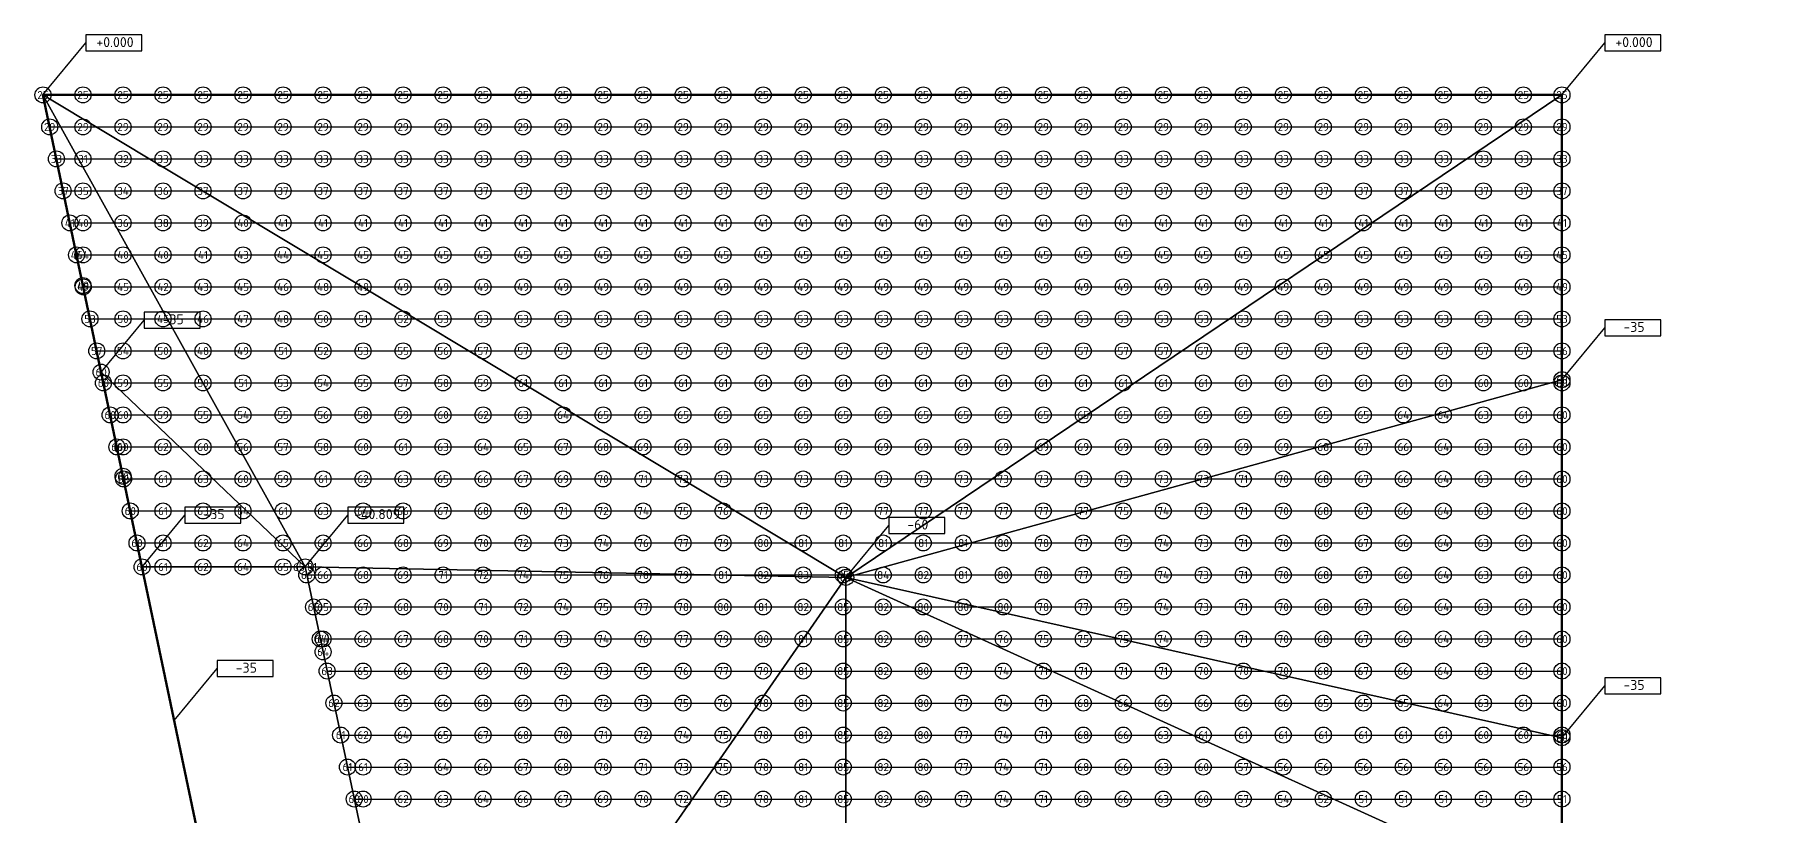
# Model space of a CAD drawing. Header units: millimetres. Extents: x 3543 to 589126, y -146359 to 38454.
# Drawn here: x 477660 to 499518, y 18158 to 27907 of the extents above; entities that cross this region are included whole.
import ezdxf
from ezdxf.enums import TextEntityAlignment as Align

# ---------------------------------------------------------------- set-up
doc = ezdxf.new("R2010")
doc.units = ezdxf.units.MM
doc.layers.add('контур', color=1, linetype='Continuous', lineweight=50)
for name, color, linetype in [('линии_высот', 4, 'Continuous'), ('областиvb', 52, 'Continuous'), ('опоры_текстvb', 7, 'Continuous'), ('опорыvb', 7, 'Continuous'), ('сеткаvb', 8, 'Continuous')]:
    doc.layers.add(name, color=color, linetype=linetype)
doc.styles.add('isocpeur', font='isocpeur.ttf')

# ---------------------------------------------------------------- blocks, each defined once
blk = doc.blocks.new('otmetka_oporvb')
at = {"linetype": 'ByBlock', "lineweight": -2}
blk.add_hatch(color=0, dxfattribs=at).paths.add_polyline_path([(-38, -32, 1), (38, 32, 1)])
at = {"color": 0, "linetype": 'ByBlock', "lineweight": -2}
blk.add_line((0, 0), (2142, 2596), dxfattribs=at)
at = {"color": 0}
blk.add_lwpolyline([(2142, 2196), (4942, 2196), (4942, 2996), (2142, 2996)], close=True, dxfattribs=at)
at = {"color": 0, "linetype": 'ByBlock', "lineweight": -2, "style": 'isocpeur'}
blk.add_attdef('OTM', text='', height=500, dxfattribs=at).set_placement((3600, 2639), align=Align.MIDDLE_CENTER)
blk = doc.blocks.new('opor_symbPRO')
at = {"color": 0, "ltscale": 20}
blk.add_circle((0, 0), 100, dxfattribs=at)
at = {"layer": 'опоры_текстvb', "color": 0, "linetype": 'ByBlock', "lineweight": -2, "style": 'isocpeur'}
blk.add_attdef('COL', text='', height=100, dxfattribs=at).set_placement((0, -1), align=Align.MIDDLE_CENTER)

msp = doc.modelspace()

# ---------------------------------------------------------------- linework, layer by layer
at = {"layer": 'контур'}
msp.add_lwpolyline([(482446.7, 4826.4), (477760.5, 27157.8), (496743.3, 27157.8), (496743.3, 17060.4), (528243.1, 17060.4), (528243.1, 27157.8), (565904.8, 27157.8), (565904.8, 22339.3)], close=True, dxfattribs=at)
at = {"layer": 'линии_высот'}
for points in [[(487793.5, 21128.2), (477760.5, 27157.8), (496743.3, 27157.8)], [(481035.7, 21258.3), (477760.5, 27157.8), (487793.5, 21128.2)], [(478487.5, 23693.3), (477760.5, 27157.8), (481035.7, 21258.3)], [(496743.3, 23598.6), (487793.5, 21128.2), (496743.3, 27157.8)], [(478998.5, 21258.3), (478487.5, 23693.3), (481035.7, 21258.3)], [(496743.3, 19124.3), (487793.5, 21128.2), (496743.3, 23598.6)], [(482639.3, 13688.5), (481035.7, 21258.3), (487793.5, 21128.2)], [(482639.3, 13688.5), (487793.5, 21128.2), (487798.9, 11332.4)], [(496743.3, 17060.4), (487793.5, 21128.2), (496743.3, 19124.3)], [(487798.9, 11332.4), (487793.5, 21128.2), (496743.3, 17060.4)]]:
    msp.add_lwpolyline(points, close=True, dxfattribs=at)
at = {"layer": 'областиvb'}
msp.add_lwpolyline([(478998.5, 21258.3), (481035.7, 21258.3), (482639.3, 13688.5), (480673.5, 13276)], close=True, dxfattribs=at)
at = {"layer": 'сеткаvb'}
for p, q in [((477760.5, 27157.8), (496743.3, 27157.8)), ((477844.4, 26757.8), (496743.3, 26757.8)), ((477928.4, 26357.8), (496743.3, 26357.8)), ((478012.3, 25957.8), (496743.3, 25957.8)), ((478096.2, 25557.8), (496743.3, 25557.8)), ((478180.2, 25157.8), (496743.3, 25157.8)), ((478264.1, 24757.8), (496743.3, 24757.8)), ((478348, 24357.8), (496743.3, 24357.8)), ((478432, 23957.8), (496743.3, 23957.8)), ((478515.9, 23557.8), (496743.3, 23557.8)), ((478599.9, 23157.8), (496743.3, 23157.8)), ((478683.8, 22757.8), (496743.3, 22757.8)), ((478767.7, 22357.8), (496743.3, 22357.8)), ((478851.7, 21957.8), (496743.3, 21957.8)), ((478935.6, 21557.8), (496743.3, 21557.8)), ((478998.5, 21258.3), (481035.7, 21258.3)), ((481056.9, 21157.8), (496743.3, 21157.8)), ((481141.7, 20757.8), (496743.3, 20757.8)), ((481226.4, 20357.8), (496743.3, 20357.8)), ((481311.1, 19957.8), (496743.3, 19957.8)), ((481395.9, 19557.8), (496743.3, 19557.8)), ((481480.6, 19157.8), (496743.3, 19157.8)), ((481565.4, 18757.8), (496743.3, 18757.8)), ((481650.1, 18357.8), (496743.3, 18357.8))]:
    msp.add_line(p, q, dxfattribs=at)

# ---------------------------------------------------------------- block references
at = {"xscale": 0.25, "yscale": 0.25, "zscale": 0.25}
for p, values in [((477760.5, 27157.8), {'OTM': '+0.000'}), ((496743.3, 27157.8), {'OTM': '+0.000'}), ((478487.5, 23693.3), {'OTM': '-35'}), ((496743.3, 23598.6), {'OTM': '-35'}), ((478998.5, 21258.3), {'OTM': '-35'}), ((481035.7, 21258.3), {'OTM': '-40.809'}), ((487793.5, 21128.2), {'OTM': '-60'}), ((479401.3, 19338.5), {'OTM': '-35'}), ((496743.3, 19124.3), {'OTM': '-35'})]:
    msp.add_blockref('otmetka_oporvb', p, dxfattribs=at).add_auto_attribs(values)
at = {"layer": 'опорыvb', "color": 1}
for p, values in [((477760.5, 27157.8), {'COL': '25'}), ((478260.5, 27157.8), {'COL': '25'}), ((478760.5, 27157.8), {'COL': '25'}), ((479260.5, 27157.8), {'COL': '25'}), ((479760.5, 27157.8), {'COL': '25'}), ((480260.5, 27157.8), {'COL': '25'}), ((480760.5, 27157.8), {'COL': '25'}), ((481260.5, 27157.8), {'COL': '25'}), ((481760.5, 27157.8), {'COL': '25'}), ((482260.5, 27157.8), {'COL': '25'}), ((482760.5, 27157.8), {'COL': '25'}), ((483260.5, 27157.8), {'COL': '25'}), ((483760.5, 27157.8), {'COL': '25'}), ((484260.5, 27157.8), {'COL': '25'}), ((484760.5, 27157.8), {'COL': '25'}), ((485260.5, 27157.8), {'COL': '25'}), ((485760.5, 27157.8), {'COL': '25'}), ((486260.5, 27157.8), {'COL': '25'}), ((486760.5, 27157.8), {'COL': '25'}), ((487260.5, 27157.8), {'COL': '25'}), ((487760.5, 27157.8), {'COL': '25'}), ((488260.5, 27157.8), {'COL': '25'}), ((488760.5, 27157.8), {'COL': '25'}), ((489260.5, 27157.8), {'COL': '25'}), ((489760.5, 27157.8), {'COL': '25'}), ((490260.5, 27157.8), {'COL': '25'}), ((490760.5, 27157.8), {'COL': '25'}), ((491260.5, 27157.8), {'COL': '25'}), ((491760.5, 27157.8), {'COL': '25'}), ((492260.5, 27157.8), {'COL': '25'}), ((492760.5, 27157.8), {'COL': '25'}), ((493260.5, 27157.8), {'COL': '25'}), ((493760.5, 27157.8), {'COL': '25'}), ((494260.5, 27157.8), {'COL': '25'}), ((494760.5, 27157.8), {'COL': '25'}), ((495260.5, 27157.8), {'COL': '25'}), ((495760.5, 27157.8), {'COL': '25'}), ((496260.5, 27157.8), {'COL': '25'}), ((496743.3, 27157.8), {'COL': '25'}), ((477844.4, 26757.8), {'COL': '29'}), ((478260.5, 26757.8), {'COL': '29'}), ((478760.5, 26757.8), {'COL': '29'}), ((479260.5, 26757.8), {'COL': '29'}), ((479760.5, 26757.8), {'COL': '29'}), ((480260.5, 26757.8), {'COL': '29'}), ((480760.5, 26757.8), {'COL': '29'}), ((481260.5, 26757.8), {'COL': '29'}), ((481760.5, 26757.8), {'COL': '29'}), ((482260.5, 26757.8), {'COL': '29'}), ((482760.5, 26757.8), {'COL': '29'}), ((483260.5, 26757.8), {'COL': '29'}), ((483760.5, 26757.8), {'COL': '29'}), ((484260.5, 26757.8), {'COL': '29'}), ((484760.5, 26757.8), {'COL': '29'}), ((485260.5, 26757.8), {'COL': '29'}), ((485760.5, 26757.8), {'COL': '29'}), ((486260.5, 26757.8), {'COL': '29'}), ((486760.5, 26757.8), {'COL': '29'}), ((487260.5, 26757.8), {'COL': '29'}), ((487760.5, 26757.8), {'COL': '29'}), ((488260.5, 26757.8), {'COL': '29'}), ((488760.5, 26757.8), {'COL': '29'}), ((489260.5, 26757.8), {'COL': '29'}), ((489760.5, 26757.8), {'COL': '29'}), ((490260.5, 26757.8), {'COL': '29'}), ((490760.5, 26757.8), {'COL': '29'}), ((491260.5, 26757.8), {'COL': '29'}), ((491760.5, 26757.8), {'COL': '29'}), ((492260.5, 26757.8), {'COL': '29'}), ((492760.5, 26757.8), {'COL': '29'}), ((493260.5, 26757.8), {'COL': '29'}), ((493760.5, 26757.8), {'COL': '29'}), ((494260.5, 26757.8), {'COL': '29'}), ((494760.5, 26757.8), {'COL': '29'}), ((495260.5, 26757.8), {'COL': '29'}), ((495760.5, 26757.8), {'COL': '29'}), ((496260.5, 26757.8), {'COL': '29'}), ((496743.3, 26757.8), {'COL': '29'}), ((477928.4, 26357.8), {'COL': '33'}), ((478260.5, 26357.8), {'COL': '31'}), ((478760.5, 26357.8), {'COL': '32'}), ((479260.5, 26357.8), {'COL': '33'}), ((479760.5, 26357.8), {'COL': '33'}), ((480260.5, 26357.8), {'COL': '33'}), ((480760.5, 26357.8), {'COL': '33'}), ((481260.5, 26357.8), {'COL': '33'}), ((481760.5, 26357.8), {'COL': '33'}), ((482260.5, 26357.8), {'COL': '33'}), ((482760.5, 26357.8), {'COL': '33'}), ((483260.5, 26357.8), {'COL': '33'}), ((483760.5, 26357.8), {'COL': '33'}), ((484260.5, 26357.8), {'COL': '33'}), ((484760.5, 26357.8), {'COL': '33'}), ((485260.5, 26357.8), {'COL': '33'}), ((485760.5, 26357.8), {'COL': '33'}), ((486260.5, 26357.8), {'COL': '33'}), ((486760.5, 26357.8), {'COL': '33'}), ((487260.5, 26357.8), {'COL': '33'}), ((487760.5, 26357.8), {'COL': '33'}), ((488260.5, 26357.8), {'COL': '33'}), ((488760.5, 26357.8), {'COL': '33'}), ((489260.5, 26357.8), {'COL': '33'}), ((489760.5, 26357.8), {'COL': '33'}), ((490260.5, 26357.8), {'COL': '33'}), ((490760.5, 26357.8), {'COL': '33'}), ((491260.5, 26357.8), {'COL': '33'}), ((491760.5, 26357.8), {'COL': '33'}), ((492260.5, 26357.8), {'COL': '33'}), ((492760.5, 26357.8), {'COL': '33'}), ((493260.5, 26357.8), {'COL': '33'}), ((493760.5, 26357.8), {'COL': '33'}), ((494260.5, 26357.8), {'COL': '33'}), ((494760.5, 26357.8), {'COL': '33'}), ((495260.5, 26357.8), {'COL': '33'}), ((495760.5, 26357.8), {'COL': '33'}), ((496260.5, 26357.8), {'COL': '33'}), ((496743.3, 26357.8), {'COL': '33'}), ((478760.5, 25957.8), {'COL': '34'})]:
    msp.add_blockref('opor_symbPRO', p, dxfattribs=at).add_auto_attribs(values)
at = {"layer": 'опорыvb', "color": 92}
for p, values in [((478012.3, 25957.8), {'COL': '37'}), ((478260.5, 25957.8), {'COL': '35'}), ((479260.5, 25957.8), {'COL': '36'}), ((479760.5, 25957.8), {'COL': '37'}), ((480260.5, 25957.8), {'COL': '37'}), ((480760.5, 25957.8), {'COL': '37'}), ((481260.5, 25957.8), {'COL': '37'}), ((481760.5, 25957.8), {'COL': '37'}), ((482260.5, 25957.8), {'COL': '37'}), ((482760.5, 25957.8), {'COL': '37'}), ((483260.5, 25957.8), {'COL': '37'}), ((483760.5, 25957.8), {'COL': '37'}), ((484260.5, 25957.8), {'COL': '37'}), ((484760.5, 25957.8), {'COL': '37'}), ((485260.5, 25957.8), {'COL': '37'}), ((485760.5, 25957.8), {'COL': '37'}), ((486260.5, 25957.8), {'COL': '37'}), ((486760.5, 25957.8), {'COL': '37'}), ((487260.5, 25957.8), {'COL': '37'}), ((487760.5, 25957.8), {'COL': '37'}), ((488260.5, 25957.8), {'COL': '37'}), ((488760.5, 25957.8), {'COL': '37'}), ((489260.5, 25957.8), {'COL': '37'}), ((489760.5, 25957.8), {'COL': '37'}), ((490260.5, 25957.8), {'COL': '37'}), ((490760.5, 25957.8), {'COL': '37'}), ((491260.5, 25957.8), {'COL': '37'}), ((491760.5, 25957.8), {'COL': '37'}), ((492260.5, 25957.8), {'COL': '37'}), ((492760.5, 25957.8), {'COL': '37'}), ((493260.5, 25957.8), {'COL': '37'}), ((493760.5, 25957.8), {'COL': '37'}), ((494260.5, 25957.8), {'COL': '37'}), ((494760.5, 25957.8), {'COL': '37'}), ((495260.5, 25957.8), {'COL': '37'}), ((495760.5, 25957.8), {'COL': '37'}), ((496260.5, 25957.8), {'COL': '37'}), ((496743.3, 25957.8), {'COL': '37'}), ((478096.2, 25557.8), {'COL': '41'}), ((478260.5, 25557.8), {'COL': '40'}), ((478760.5, 25557.8), {'COL': '36'}), ((479260.5, 25557.8), {'COL': '38'}), ((479760.5, 25557.8), {'COL': '39'}), ((480260.5, 25557.8), {'COL': '40'}), ((480760.5, 25557.8), {'COL': '41'}), ((481260.5, 25557.8), {'COL': '41'}), ((481760.5, 25557.8), {'COL': '41'}), ((482260.5, 25557.8), {'COL': '41'}), ((482760.5, 25557.8), {'COL': '41'}), ((483260.5, 25557.8), {'COL': '41'}), ((483760.5, 25557.8), {'COL': '41'}), ((484260.5, 25557.8), {'COL': '41'}), ((484760.5, 25557.8), {'COL': '41'}), ((485260.5, 25557.8), {'COL': '41'}), ((485760.5, 25557.8), {'COL': '41'}), ((486260.5, 25557.8), {'COL': '41'}), ((486760.5, 25557.8), {'COL': '41'}), ((487260.5, 25557.8), {'COL': '41'}), ((487760.5, 25557.8), {'COL': '41'}), ((488260.5, 25557.8), {'COL': '41'}), ((488760.5, 25557.8), {'COL': '41'}), ((489260.5, 25557.8), {'COL': '41'}), ((489760.5, 25557.8), {'COL': '41'}), ((490260.5, 25557.8), {'COL': '41'}), ((490760.5, 25557.8), {'COL': '41'}), ((491260.5, 25557.8), {'COL': '41'}), ((491760.5, 25557.8), {'COL': '41'}), ((492260.5, 25557.8), {'COL': '41'}), ((492760.5, 25557.8), {'COL': '41'}), ((493260.5, 25557.8), {'COL': '41'}), ((493760.5, 25557.8), {'COL': '41'}), ((494260.5, 25557.8), {'COL': '41'}), ((494760.5, 25557.8), {'COL': '41'}), ((495260.5, 25557.8), {'COL': '41'}), ((495760.5, 25557.8), {'COL': '41'}), ((496260.5, 25557.8), {'COL': '41'}), ((496743.3, 25557.8), {'COL': '41'}), ((478180.2, 25157.8), {'COL': '45'}), ((478260.5, 25157.8), {'COL': '44'}), ((478760.5, 25157.8), {'COL': '40'}), ((479260.5, 25157.8), {'COL': '40'}), ((479760.5, 25157.8), {'COL': '41'}), ((480260.5, 25157.8), {'COL': '43'}), ((480760.5, 25157.8), {'COL': '44'}), ((481260.5, 25157.8), {'COL': '45'}), ((481760.5, 25157.8), {'COL': '45'}), ((482260.5, 25157.8), {'COL': '45'}), ((482760.5, 25157.8), {'COL': '45'}), ((483260.5, 25157.8), {'COL': '45'}), ((483760.5, 25157.8), {'COL': '45'}), ((484260.5, 25157.8), {'COL': '45'}), ((484760.5, 25157.8), {'COL': '45'}), ((485260.5, 25157.8), {'COL': '45'}), ((485760.5, 25157.8), {'COL': '45'}), ((486260.5, 25157.8), {'COL': '45'}), ((486760.5, 25157.8), {'COL': '45'}), ((487260.5, 25157.8), {'COL': '45'}), ((487760.5, 25157.8), {'COL': '45'}), ((488260.5, 25157.8), {'COL': '45'}), ((488760.5, 25157.8), {'COL': '45'}), ((489260.5, 25157.8), {'COL': '45'}), ((489760.5, 25157.8), {'COL': '45'}), ((490260.5, 25157.8), {'COL': '45'}), ((490760.5, 25157.8), {'COL': '45'}), ((491260.5, 25157.8), {'COL': '45'}), ((491760.5, 25157.8), {'COL': '45'}), ((492260.5, 25157.8), {'COL': '45'}), ((492760.5, 25157.8), {'COL': '45'}), ((493260.5, 25157.8), {'COL': '45'}), ((493760.5, 25157.8), {'COL': '45'}), ((494260.5, 25157.8), {'COL': '45'}), ((494760.5, 25157.8), {'COL': '45'}), ((495260.5, 25157.8), {'COL': '45'}), ((495760.5, 25157.8), {'COL': '45'}), ((496260.5, 25157.8), {'COL': '45'}), ((496743.3, 25157.8), {'COL': '45'}), ((478260.5, 24775.2), {'COL': '49'}), ((478264.1, 24757.8), {'COL': '49'}), ((478760.5, 24757.8), {'COL': '45'}), ((479260.5, 24757.8), {'COL': '42'}), ((479760.5, 24757.8), {'COL': '43'}), ((480260.5, 24757.8), {'COL': '45'}), ((480760.5, 24757.8), {'COL': '46'}), ((481260.5, 24757.8), {'COL': '48'}), ((481760.5, 24757.8), {'COL': '49'}), ((482260.5, 24757.8), {'COL': '49'}), ((482760.5, 24757.8), {'COL': '49'}), ((483260.5, 24757.8), {'COL': '49'}), ((483760.5, 24757.8), {'COL': '49'}), ((484260.5, 24757.8), {'COL': '49'}), ((484760.5, 24757.8), {'COL': '49'}), ((485260.5, 24757.8), {'COL': '49'}), ((485760.5, 24757.8), {'COL': '49'}), ((486260.5, 24757.8), {'COL': '49'}), ((486760.5, 24757.8), {'COL': '49'}), ((487260.5, 24757.8), {'COL': '49'}), ((487760.5, 24757.8), {'COL': '49'}), ((488260.5, 24757.8), {'COL': '49'}), ((488760.5, 24757.8), {'COL': '49'}), ((489260.5, 24757.8), {'COL': '49'}), ((489760.5, 24757.8), {'COL': '49'}), ((490260.5, 24757.8), {'COL': '49'}), ((490760.5, 24757.8), {'COL': '49'}), ((491260.5, 24757.8), {'COL': '49'}), ((491760.5, 24757.8), {'COL': '49'}), ((492260.5, 24757.8), {'COL': '49'}), ((492760.5, 24757.8), {'COL': '49'}), ((493260.5, 24757.8), {'COL': '49'}), ((493760.5, 24757.8), {'COL': '49'}), ((494260.5, 24757.8), {'COL': '49'}), ((494760.5, 24757.8), {'COL': '49'}), ((495260.5, 24757.8), {'COL': '49'}), ((495760.5, 24757.8), {'COL': '49'}), ((496260.5, 24757.8), {'COL': '49'}), ((496743.3, 24757.8), {'COL': '49'}), ((479260.5, 24357.8), {'COL': '45'}), ((479760.5, 24357.8), {'COL': '46'}), ((480260.5, 24357.8), {'COL': '47'}), ((480760.5, 24357.8), {'COL': '48'}), ((479760.5, 23957.8), {'COL': '48'}), ((480260.5, 23957.8), {'COL': '49'})]:
    msp.add_blockref('opor_symbPRO', p, dxfattribs=at).add_auto_attribs(values)
at = {"layer": 'опорыvb', "color": 131}
for p, values in [((478348, 24357.8), {'COL': '53'}), ((478760.5, 24357.8), {'COL': '50'}), ((481260.5, 24357.8), {'COL': '50'}), ((481760.5, 24357.8), {'COL': '51'}), ((482260.5, 24357.8), {'COL': '52'}), ((482760.5, 24357.8), {'COL': '53'}), ((483260.5, 24357.8), {'COL': '53'}), ((483760.5, 24357.8), {'COL': '53'}), ((484260.5, 24357.8), {'COL': '53'}), ((484760.5, 24357.8), {'COL': '53'}), ((485260.5, 24357.8), {'COL': '53'}), ((485760.5, 24357.8), {'COL': '53'}), ((486260.5, 24357.8), {'COL': '53'}), ((486760.5, 24357.8), {'COL': '53'}), ((487260.5, 24357.8), {'COL': '53'}), ((487760.5, 24357.8), {'COL': '53'}), ((488260.5, 24357.8), {'COL': '53'}), ((488760.5, 24357.8), {'COL': '53'}), ((489260.5, 24357.8), {'COL': '53'}), ((489760.5, 24357.8), {'COL': '53'}), ((490260.5, 24357.8), {'COL': '53'}), ((490760.5, 24357.8), {'COL': '53'}), ((491260.5, 24357.8), {'COL': '53'}), ((491760.5, 24357.8), {'COL': '53'}), ((492260.5, 24357.8), {'COL': '53'}), ((492760.5, 24357.8), {'COL': '53'}), ((493260.5, 24357.8), {'COL': '53'}), ((493760.5, 24357.8), {'COL': '53'}), ((494260.5, 24357.8), {'COL': '53'}), ((494760.5, 24357.8), {'COL': '53'}), ((495260.5, 24357.8), {'COL': '53'}), ((495760.5, 24357.8), {'COL': '53'}), ((496260.5, 24357.8), {'COL': '53'}), ((496743.3, 24357.8), {'COL': '53'}), ((478432, 23957.8), {'COL': '57'}), ((478760.5, 23957.8), {'COL': '54'}), ((479260.5, 23957.8), {'COL': '50'}), ((480760.5, 23957.8), {'COL': '51'}), ((481260.5, 23957.8), {'COL': '52'}), ((481760.5, 23957.8), {'COL': '53'}), ((482260.5, 23957.8), {'COL': '55'}), ((482760.5, 23957.8), {'COL': '56'}), ((483260.5, 23957.8), {'COL': '57'}), ((483760.5, 23957.8), {'COL': '57'}), ((484260.5, 23957.8), {'COL': '57'}), ((484760.5, 23957.8), {'COL': '57'}), ((485260.5, 23957.8), {'COL': '57'}), ((485760.5, 23957.8), {'COL': '57'}), ((486260.5, 23957.8), {'COL': '57'}), ((486760.5, 23957.8), {'COL': '57'}), ((487260.5, 23957.8), {'COL': '57'}), ((487760.5, 23957.8), {'COL': '57'}), ((488260.5, 23957.8), {'COL': '57'}), ((488760.5, 23957.8), {'COL': '57'}), ((489260.5, 23957.8), {'COL': '57'}), ((489760.5, 23957.8), {'COL': '57'}), ((490260.5, 23957.8), {'COL': '57'}), ((490760.5, 23957.8), {'COL': '57'}), ((491260.5, 23957.8), {'COL': '57'}), ((491760.5, 23957.8), {'COL': '57'}), ((492260.5, 23957.8), {'COL': '57'}), ((492760.5, 23957.8), {'COL': '57'}), ((493260.5, 23957.8), {'COL': '57'}), ((493760.5, 23957.8), {'COL': '57'}), ((494260.5, 23957.8), {'COL': '57'}), ((494760.5, 23957.8), {'COL': '57'}), ((495260.5, 23957.8), {'COL': '57'}), ((495760.5, 23957.8), {'COL': '57'}), ((496260.5, 23957.8), {'COL': '57'}), ((496743.3, 23957.8), {'COL': '56'}), ((478487.5, 23693.3), {'COL': '60'}), ((478515.9, 23557.8), {'COL': '60'}), ((478760.5, 23557.8), {'COL': '59'}), ((479260.5, 23557.8), {'COL': '55'}), ((479760.5, 23557.8), {'COL': '50'}), ((480260.5, 23557.8), {'COL': '51'}), ((480760.5, 23557.8), {'COL': '53'}), ((481260.5, 23557.8), {'COL': '54'}), ((481760.5, 23557.8), {'COL': '55'}), ((482260.5, 23557.8), {'COL': '57'}), ((482760.5, 23557.8), {'COL': '58'}), ((483260.5, 23557.8), {'COL': '59'}), ((483760.5, 23557.8), {'COL': '61'}), ((484260.5, 23557.8), {'COL': '61'}), ((484760.5, 23557.8), {'COL': '61'}), ((485260.5, 23557.8), {'COL': '61'}), ((485760.5, 23557.8), {'COL': '61'}), ((486260.5, 23557.8), {'COL': '61'}), ((486760.5, 23557.8), {'COL': '61'}), ((487260.5, 23557.8), {'COL': '61'}), ((487760.5, 23557.8), {'COL': '61'}), ((488260.5, 23557.8), {'COL': '61'}), ((488760.5, 23557.8), {'COL': '61'}), ((489260.5, 23557.8), {'COL': '61'}), ((489760.5, 23557.8), {'COL': '61'}), ((490260.5, 23557.8), {'COL': '61'}), ((490760.5, 23557.8), {'COL': '61'}), ((491260.5, 23557.8), {'COL': '61'}), ((491760.5, 23557.8), {'COL': '61'}), ((492260.5, 23557.8), {'COL': '61'}), ((492760.5, 23557.8), {'COL': '61'}), ((493260.5, 23557.8), {'COL': '61'}), ((493760.5, 23557.8), {'COL': '61'}), ((494260.5, 23557.8), {'COL': '61'}), ((494760.5, 23557.8), {'COL': '61'}), ((495260.5, 23557.8), {'COL': '61'}), ((495760.5, 23557.8), {'COL': '60'}), ((496260.5, 23557.8), {'COL': '60'}), ((496743.3, 23598.6), {'COL': '60'}), ((496743.3, 23557.8), {'COL': '60'}), ((478599.9, 23157.8), {'COL': '60'}), ((478760.5, 23157.8), {'COL': '60'}), ((479260.5, 23157.8), {'COL': '59'}), ((479760.5, 23157.8), {'COL': '55'}), ((480260.5, 23157.8), {'COL': '54'}), ((480760.5, 23157.8), {'COL': '55'}), ((481260.5, 23157.8), {'COL': '56'}), ((481760.5, 23157.8), {'COL': '58'}), ((482260.5, 23157.8), {'COL': '59'}), ((482760.5, 23157.8), {'COL': '60'}), ((483260.5, 23157.8), {'COL': '62'}), ((483760.5, 23157.8), {'COL': '63'}), ((484260.5, 23157.8), {'COL': '64'}), ((484760.5, 23157.8), {'COL': '65'}), ((485260.5, 23157.8), {'COL': '65'}), ((485760.5, 23157.8), {'COL': '65'}), ((486260.5, 23157.8), {'COL': '65'}), ((486760.5, 23157.8), {'COL': '65'}), ((487260.5, 23157.8), {'COL': '65'}), ((487760.5, 23157.8), {'COL': '65'}), ((488260.5, 23157.8), {'COL': '65'}), ((488760.5, 23157.8), {'COL': '65'}), ((489260.5, 23157.8), {'COL': '65'}), ((489760.5, 23157.8), {'COL': '65'}), ((490260.5, 23157.8), {'COL': '65'}), ((490760.5, 23157.8), {'COL': '65'}), ((491260.5, 23157.8), {'COL': '65'}), ((491760.5, 23157.8), {'COL': '65'}), ((492260.5, 23157.8), {'COL': '65'}), ((492760.5, 23157.8), {'COL': '65'}), ((493260.5, 23157.8), {'COL': '65'}), ((493760.5, 23157.8), {'COL': '65'}), ((494260.5, 23157.8), {'COL': '65'}), ((494760.5, 23157.8), {'COL': '64'}), ((495260.5, 23157.8), {'COL': '64'}), ((495760.5, 23157.8), {'COL': '63'}), ((496260.5, 23157.8), {'COL': '61'}), ((496743.3, 23157.8), {'COL': '60'}), ((478683.8, 22757.8), {'COL': '60'}), ((478760.5, 22757.8), {'COL': '60'}), ((479260.5, 22757.8), {'COL': '62'}), ((479760.5, 22757.8), {'COL': '60'}), ((480260.5, 22757.8), {'COL': '56'}), ((480760.5, 22757.8), {'COL': '57'}), ((481260.5, 22757.8), {'COL': '58'}), ((481760.5, 22757.8), {'COL': '60'}), ((482260.5, 22757.8), {'COL': '61'}), ((482760.5, 22757.8), {'COL': '63'}), ((483260.5, 22757.8), {'COL': '64'}), ((483760.5, 22757.8), {'COL': '65'}), ((484260.5, 22757.8), {'COL': '67'}), ((484760.5, 22757.8), {'COL': '68'}), ((485260.5, 22757.8), {'COL': '69'}), ((485760.5, 22757.8), {'COL': '69'}), ((486260.5, 22757.8), {'COL': '69'}), ((486760.5, 22757.8), {'COL': '69'}), ((487260.5, 22757.8), {'COL': '69'}), ((487760.5, 22757.8), {'COL': '69'}), ((488260.5, 22757.8), {'COL': '69'}), ((488760.5, 22757.8), {'COL': '69'}), ((489260.5, 22757.8), {'COL': '69'}), ((489760.5, 22757.8), {'COL': '69'}), ((490260.5, 22757.8), {'COL': '69'}), ((490760.5, 22757.8), {'COL': '69'}), ((491260.5, 22757.8), {'COL': '69'}), ((491760.5, 22757.8), {'COL': '69'}), ((492260.5, 22757.8), {'COL': '69'}), ((492760.5, 22757.8), {'COL': '69'}), ((493260.5, 22757.8), {'COL': '69'}), ((493760.5, 22757.8), {'COL': '68'}), ((494260.5, 22757.8), {'COL': '67'}), ((494760.5, 22757.8), {'COL': '66'}), ((495260.5, 22757.8), {'COL': '64'}), ((495760.5, 22757.8), {'COL': '63'}), ((496260.5, 22757.8), {'COL': '61'}), ((496743.3, 22757.8), {'COL': '60'}), ((478760.5, 22392.5), {'COL': '60'}), ((478767.7, 22357.8), {'COL': '60'}), ((479260.5, 22357.8), {'COL': '61'}), ((479760.5, 22357.8), {'COL': '63'}), ((480260.5, 22357.8), {'COL': '60'}), ((480760.5, 22357.8), {'COL': '59'}), ((481260.5, 22357.8), {'COL': '61'}), ((481760.5, 22357.8), {'COL': '62'}), ((482260.5, 22357.8), {'COL': '63'}), ((482760.5, 22357.8), {'COL': '65'}), ((483260.5, 22357.8), {'COL': '66'}), ((483760.5, 22357.8), {'COL': '67'}), ((484260.5, 22357.8), {'COL': '69'}), ((484760.5, 22357.8), {'COL': '70'}), ((485260.5, 22357.8), {'COL': '71'}), ((485760.5, 22357.8), {'COL': '73'}), ((486260.5, 22357.8), {'COL': '73'}), ((486760.5, 22357.8), {'COL': '73'}), ((487260.5, 22357.8), {'COL': '73'}), ((487760.5, 22357.8), {'COL': '73'}), ((488260.5, 22357.8), {'COL': '73'}), ((488760.5, 22357.8), {'COL': '73'}), ((489260.5, 22357.8), {'COL': '73'}), ((489760.5, 22357.8), {'COL': '73'}), ((490260.5, 22357.8), {'COL': '73'}), ((490760.5, 22357.8), {'COL': '73'}), ((491260.5, 22357.8), {'COL': '73'}), ((491760.5, 22357.8), {'COL': '73'}), ((492260.5, 22357.8), {'COL': '73'}), ((492760.5, 22357.8), {'COL': '71'}), ((493260.5, 22357.8), {'COL': '70'}), ((493760.5, 22357.8), {'COL': '68'}), ((494260.5, 22357.8), {'COL': '67'}), ((494760.5, 22357.8), {'COL': '66'}), ((495260.5, 22357.8), {'COL': '64'}), ((495760.5, 22357.8), {'COL': '63'}), ((496260.5, 22357.8), {'COL': '61'}), ((496743.3, 22357.8), {'COL': '60'}), ((478851.7, 21957.8), {'COL': '60'}), ((479260.5, 21957.8), {'COL': '61'}), ((479760.5, 21957.8), {'COL': '63'}), ((480260.5, 21957.8), {'COL': '64'}), ((480760.5, 21957.8), {'COL': '61'}), ((481260.5, 21957.8), {'COL': '63'}), ((481760.5, 21957.8), {'COL': '64'}), ((482260.5, 21957.8), {'COL': '66'}), ((482760.5, 21957.8), {'COL': '67'}), ((483260.5, 21957.8), {'COL': '68'}), ((483760.5, 21957.8), {'COL': '70'}), ((484260.5, 21957.8), {'COL': '71'}), ((484760.5, 21957.8), {'COL': '72'}), ((485260.5, 21957.8), {'COL': '74'}), ((485760.5, 21957.8), {'COL': '75'}), ((486260.5, 21957.8), {'COL': '76'}), ((486760.5, 21957.8), {'COL': '77'}), ((487260.5, 21957.8), {'COL': '77'}), ((487760.5, 21957.8), {'COL': '77'}), ((488260.5, 21957.8), {'COL': '77'}), ((488760.5, 21957.8), {'COL': '77'}), ((489260.5, 21957.8), {'COL': '77'}), ((489760.5, 21957.8), {'COL': '77'}), ((490260.5, 21957.8), {'COL': '77'}), ((490760.5, 21957.8), {'COL': '77'}), ((491260.5, 21957.8), {'COL': '75'}), ((491760.5, 21957.8), {'COL': '74'}), ((492260.5, 21957.8), {'COL': '73'}), ((492760.5, 21957.8), {'COL': '71'}), ((493260.5, 21957.8), {'COL': '70'}), ((493760.5, 21957.8), {'COL': '68'}), ((494260.5, 21957.8), {'COL': '67'}), ((494760.5, 21957.8), {'COL': '66'}), ((495260.5, 21957.8), {'COL': '64'}), ((495760.5, 21957.8), {'COL': '63'}), ((496260.5, 21957.8), {'COL': '61'}), ((496743.3, 21957.8), {'COL': '60'}), ((478935.6, 21557.8), {'COL': '60'}), ((479260.5, 21557.8), {'COL': '61'}), ((479760.5, 21557.8), {'COL': '62'}), ((480260.5, 21557.8), {'COL': '64'}), ((480760.5, 21557.8), {'COL': '65'}), ((481260.5, 21557.8), {'COL': '65'}), ((481760.5, 21557.8), {'COL': '66'}), ((482260.5, 21557.8), {'COL': '68'}), ((482760.5, 21557.8), {'COL': '69'}), ((483260.5, 21557.8), {'COL': '70'}), ((483760.5, 21557.8), {'COL': '72'}), ((484260.5, 21557.8), {'COL': '73'}), ((484760.5, 21557.8), {'COL': '74'}), ((485260.5, 21557.8), {'COL': '76'}), ((485760.5, 21557.8), {'COL': '77'}), ((486260.5, 21557.8), {'COL': '79'}), ((490260.5, 21557.8), {'COL': '78'}), ((490760.5, 21557.8), {'COL': '77'}), ((491260.5, 21557.8), {'COL': '75'}), ((491760.5, 21557.8), {'COL': '74'}), ((492260.5, 21557.8), {'COL': '73'}), ((492760.5, 21557.8), {'COL': '71'}), ((493260.5, 21557.8), {'COL': '70'}), ((493760.5, 21557.8), {'COL': '68'}), ((494260.5, 21557.8), {'COL': '67'}), ((494760.5, 21557.8), {'COL': '66'}), ((495260.5, 21557.8), {'COL': '64'}), ((495760.5, 21557.8), {'COL': '63'}), ((496260.5, 21557.8), {'COL': '61'}), ((496743.3, 21557.8), {'COL': '60'}), ((478998.5, 21258.3), {'COL': '60'}), ((479260.5, 21258.3), {'COL': '61'}), ((479760.5, 21258.3), {'COL': '62'}), ((480260.5, 21258.3), {'COL': '64'}), ((480760.5, 21258.3), {'COL': '65'}), ((481035.7, 21258.3), {'COL': '65.81'}), ((481056.9, 21157.8), {'COL': '66'}), ((481260.5, 21157.8), {'COL': '66'}), ((481760.5, 21157.8), {'COL': '68'}), ((482260.5, 21157.8), {'COL': '69'}), ((482760.5, 21157.8), {'COL': '71'}), ((483260.5, 21157.8), {'COL': '72'}), ((483760.5, 21157.8), {'COL': '74'}), ((484260.5, 21157.8), {'COL': '75'}), ((484760.5, 21157.8), {'COL': '76'}), ((485260.5, 21157.8), {'COL': '78'}), ((485760.5, 21157.8), {'COL': '79'}), ((490260.5, 21157.8), {'COL': '78'}), ((490760.5, 21157.8), {'COL': '77'}), ((491260.5, 21157.8), {'COL': '75'}), ((491760.5, 21157.8), {'COL': '74'}), ((492260.5, 21157.8), {'COL': '73'}), ((492760.5, 21157.8), {'COL': '71'}), ((493260.5, 21157.8), {'COL': '70'}), ((493760.5, 21157.8), {'COL': '68'}), ((494260.5, 21157.8), {'COL': '67'}), ((494760.5, 21157.8), {'COL': '66'}), ((495260.5, 21157.8), {'COL': '64'}), ((495760.5, 21157.8), {'COL': '63'}), ((496260.5, 21157.8), {'COL': '61'}), ((496743.3, 21157.8), {'COL': '60'}), ((481141.7, 20757.8), {'COL': '65'}), ((481260.5, 20757.8), {'COL': '65'}), ((481760.5, 20757.8), {'COL': '67'}), ((482260.5, 20757.8), {'COL': '68'}), ((482760.5, 20757.8), {'COL': '70'}), ((483260.5, 20757.8), {'COL': '71'}), ((483760.5, 20757.8), {'COL': '72'}), ((484260.5, 20757.8), {'COL': '74'}), ((484760.5, 20757.8), {'COL': '75'}), ((485260.5, 20757.8), {'COL': '77'}), ((485760.5, 20757.8), {'COL': '78'}), ((490260.5, 20757.8), {'COL': '78'}), ((490760.5, 20757.8), {'COL': '77'}), ((491260.5, 20757.8), {'COL': '75'}), ((491760.5, 20757.8), {'COL': '74'}), ((492260.5, 20757.8), {'COL': '73'}), ((492760.5, 20757.8), {'COL': '71'}), ((493260.5, 20757.8), {'COL': '70'}), ((493760.5, 20757.8), {'COL': '68'}), ((494260.5, 20757.8), {'COL': '67'}), ((494760.5, 20757.8), {'COL': '66'}), ((495260.5, 20757.8), {'COL': '64'}), ((495760.5, 20757.8), {'COL': '63'}), ((496260.5, 20757.8), {'COL': '61'}), ((496743.3, 20757.8), {'COL': '60'}), ((481226.4, 20357.8), {'COL': '64'}), ((481260.5, 20357.8), {'COL': '64'}), ((481760.5, 20357.8), {'COL': '66'}), ((482260.5, 20357.8), {'COL': '67'}), ((482760.5, 20357.8), {'COL': '68'}), ((483260.5, 20357.8), {'COL': '70'}), ((483760.5, 20357.8), {'COL': '71'}), ((484260.5, 20357.8), {'COL': '73'}), ((484760.5, 20357.8), {'COL': '74'}), ((485260.5, 20357.8), {'COL': '76'}), ((485760.5, 20357.8), {'COL': '77'}), ((486260.5, 20357.8), {'COL': '79'}), ((489260.5, 20357.8), {'COL': '77'}), ((489760.5, 20357.8), {'COL': '76'}), ((490260.5, 20357.8), {'COL': '75'}), ((490760.5, 20357.8), {'COL': '75'}), ((491260.5, 20357.8), {'COL': '75'}), ((491760.5, 20357.8), {'COL': '74'}), ((492260.5, 20357.8), {'COL': '73'}), ((492760.5, 20357.8), {'COL': '71'}), ((493260.5, 20357.8), {'COL': '70'}), ((493760.5, 20357.8), {'COL': '68'}), ((494260.5, 20357.8), {'COL': '67'}), ((494760.5, 20357.8), {'COL': '66'}), ((495260.5, 20357.8), {'COL': '64'}), ((495760.5, 20357.8), {'COL': '63'}), ((496260.5, 20357.8), {'COL': '61'}), ((496743.3, 20357.8), {'COL': '60'}), ((481260.5, 20197), {'COL': '64'}), ((481311.1, 19957.8), {'COL': '63'}), ((481760.5, 19957.8), {'COL': '65'}), ((482260.5, 19957.8), {'COL': '66'}), ((482760.5, 19957.8), {'COL': '67'}), ((483260.5, 19957.8), {'COL': '69'}), ((483760.5, 19957.8), {'COL': '70'}), ((484260.5, 19957.8), {'COL': '72'}), ((484760.5, 19957.8), {'COL': '73'}), ((485260.5, 19957.8), {'COL': '75'}), ((485760.5, 19957.8), {'COL': '76'}), ((486260.5, 19957.8), {'COL': '77'}), ((486760.5, 19957.8), {'COL': '79'}), ((489260.5, 19957.8), {'COL': '77'}), ((489760.5, 19957.8), {'COL': '74'}), ((490260.5, 19957.8), {'COL': '71'}), ((490760.5, 19957.8), {'COL': '71'}), ((491260.5, 19957.8), {'COL': '71'}), ((491760.5, 19957.8), {'COL': '71'}), ((492260.5, 19957.8), {'COL': '70'}), ((492760.5, 19957.8), {'COL': '70'}), ((493260.5, 19957.8), {'COL': '70'}), ((493760.5, 19957.8), {'COL': '68'}), ((494260.5, 19957.8), {'COL': '67'}), ((494760.5, 19957.8), {'COL': '66'}), ((495260.5, 19957.8), {'COL': '64'}), ((495760.5, 19957.8), {'COL': '63'}), ((496260.5, 19957.8), {'COL': '61'}), ((496743.3, 19957.8), {'COL': '60'}), ((481395.9, 19557.8), {'COL': '62'}), ((481760.5, 19557.8), {'COL': '63'}), ((482260.5, 19557.8), {'COL': '65'}), ((482760.5, 19557.8), {'COL': '66'}), ((483260.5, 19557.8), {'COL': '68'}), ((483760.5, 19557.8), {'COL': '69'}), ((484260.5, 19557.8), {'COL': '71'}), ((484760.5, 19557.8), {'COL': '72'}), ((485260.5, 19557.8), {'COL': '73'}), ((485760.5, 19557.8), {'COL': '75'}), ((486260.5, 19557.8), {'COL': '76'}), ((486760.5, 19557.8), {'COL': '78'}), ((489260.5, 19557.8), {'COL': '77'}), ((489760.5, 19557.8), {'COL': '74'}), ((490260.5, 19557.8), {'COL': '71'}), ((490760.5, 19557.8), {'COL': '68'}), ((491260.5, 19557.8), {'COL': '66'}), ((491760.5, 19557.8), {'COL': '66'}), ((492260.5, 19557.8), {'COL': '66'}), ((492760.5, 19557.8), {'COL': '66'}), ((493260.5, 19557.8), {'COL': '66'}), ((493760.5, 19557.8), {'COL': '65'}), ((494260.5, 19557.8), {'COL': '65'}), ((494760.5, 19557.8), {'COL': '65'}), ((495260.5, 19557.8), {'COL': '64'}), ((495760.5, 19557.8), {'COL': '63'}), ((496260.5, 19557.8), {'COL': '61'}), ((496743.3, 19557.8), {'COL': '60'}), ((481480.6, 19157.8), {'COL': '61'}), ((481760.5, 19157.8), {'COL': '62'}), ((482260.5, 19157.8), {'COL': '64'}), ((482760.5, 19157.8), {'COL': '65'}), ((483260.5, 19157.8), {'COL': '67'}), ((483760.5, 19157.8), {'COL': '68'}), ((484260.5, 19157.8), {'COL': '70'}), ((484760.5, 19157.8), {'COL': '71'}), ((485260.5, 19157.8), {'COL': '72'}), ((485760.5, 19157.8), {'COL': '74'}), ((486260.5, 19157.8), {'COL': '75'}), ((486760.5, 19157.8), {'COL': '78'}), ((489260.5, 19157.8), {'COL': '77'}), ((489760.5, 19157.8), {'COL': '74'}), ((490260.5, 19157.8), {'COL': '71'}), ((490760.5, 19157.8), {'COL': '68'}), ((491260.5, 19157.8), {'COL': '66'}), ((491760.5, 19157.8), {'COL': '63'}), ((492260.5, 19157.8), {'COL': '61'}), ((492760.5, 19157.8), {'COL': '61'}), ((493260.5, 19157.8), {'COL': '61'}), ((493760.5, 19157.8), {'COL': '61'}), ((494260.5, 19157.8), {'COL': '61'}), ((494760.5, 19157.8), {'COL': '61'}), ((495260.5, 19157.8), {'COL': '61'}), ((495760.5, 19157.8), {'COL': '60'}), ((496260.5, 19157.8), {'COL': '60'}), ((496743.3, 19157.8), {'COL': '60'}), ((496743.3, 19124.3), {'COL': '60'}), ((481565.4, 18757.8), {'COL': '61'}), ((481760.5, 18757.8), {'COL': '61'}), ((482260.5, 18757.8), {'COL': '63'}), ((482760.5, 18757.8), {'COL': '64'}), ((483260.5, 18757.8), {'COL': '66'}), ((483760.5, 18757.8), {'COL': '67'}), ((484260.5, 18757.8), {'COL': '68'}), ((484760.5, 18757.8), {'COL': '70'}), ((485260.5, 18757.8), {'COL': '71'}), ((485760.5, 18757.8), {'COL': '73'}), ((486260.5, 18757.8), {'COL': '75'}), ((486760.5, 18757.8), {'COL': '78'}), ((489260.5, 18757.8), {'COL': '77'}), ((489760.5, 18757.8), {'COL': '74'}), ((490260.5, 18757.8), {'COL': '71'}), ((490760.5, 18757.8), {'COL': '68'}), ((491260.5, 18757.8), {'COL': '66'}), ((491760.5, 18757.8), {'COL': '63'}), ((492260.5, 18757.8), {'COL': '60'}), ((492760.5, 18757.8), {'COL': '57'}), ((493260.5, 18757.8), {'COL': '56'}), ((493760.5, 18757.8), {'COL': '56'}), ((494260.5, 18757.8), {'COL': '56'}), ((494760.5, 18757.8), {'COL': '56'}), ((495260.5, 18757.8), {'COL': '56'}), ((495760.5, 18757.8), {'COL': '56'}), ((496260.5, 18757.8), {'COL': '56'}), ((496743.3, 18757.8), {'COL': '56'}), ((481650.1, 18357.8), {'COL': '60'}), ((481760.5, 18357.8), {'COL': '60'}), ((482260.5, 18357.8), {'COL': '62'}), ((482760.5, 18357.8), {'COL': '63'}), ((483260.5, 18357.8), {'COL': '64'}), ((483760.5, 18357.8), {'COL': '66'}), ((484260.5, 18357.8), {'COL': '67'}), ((484760.5, 18357.8), {'COL': '69'}), ((485260.5, 18357.8), {'COL': '70'}), ((485760.5, 18357.8), {'COL': '72'}), ((486260.5, 18357.8), {'COL': '75'}), ((486760.5, 18357.8), {'COL': '78'}), ((489260.5, 18357.8), {'COL': '77'}), ((489760.5, 18357.8), {'COL': '74'}), ((490260.5, 18357.8), {'COL': '71'}), ((490760.5, 18357.8), {'COL': '68'}), ((491260.5, 18357.8), {'COL': '66'}), ((491760.5, 18357.8), {'COL': '63'}), ((492260.5, 18357.8), {'COL': '60'}), ((492760.5, 18357.8), {'COL': '57'}), ((493260.5, 18357.8), {'COL': '54'}), ((493760.5, 18357.8), {'COL': '52'}), ((494260.5, 18357.8), {'COL': '51'}), ((494760.5, 18357.8), {'COL': '51'}), ((495260.5, 18357.8), {'COL': '51'}), ((495760.5, 18357.8), {'COL': '51'}), ((496260.5, 18357.8), {'COL': '51'}), ((496743.3, 18357.8), {'COL': '51'})]:
    msp.add_blockref('opor_symbPRO', p, dxfattribs=at).add_auto_attribs(values)
at = {"layer": 'опорыvb', "color": 30}
for p, values in [((486760.5, 21557.8), {'COL': '80'}), ((487260.5, 21557.8), {'COL': '81'}), ((487760.5, 21557.8), {'COL': '81'}), ((488260.5, 21557.8), {'COL': '81'}), ((488760.5, 21557.8), {'COL': '81'}), ((489260.5, 21557.8), {'COL': '81'}), ((489760.5, 21557.8), {'COL': '80'}), ((486260.5, 21157.8), {'COL': '81'}), ((486760.5, 21157.8), {'COL': '82'}), ((487260.5, 21157.8), {'COL': '83'}), ((487760.5, 21157.8), {'COL': '85'}), ((487793.5, 21128.2), {'COL': '85'}), ((488260.5, 21157.8), {'COL': '84'}), ((488760.5, 21157.8), {'COL': '82'}), ((489260.5, 21157.8), {'COL': '81'}), ((489760.5, 21157.8), {'COL': '80'}), ((486260.5, 20757.8), {'COL': '80'}), ((486760.5, 20757.8), {'COL': '81'}), ((487260.5, 20757.8), {'COL': '82'}), ((487760.5, 20757.8), {'COL': '85'}), ((488260.5, 20757.8), {'COL': '82'}), ((488760.5, 20757.8), {'COL': '80'}), ((489260.5, 20757.8), {'COL': '80'}), ((489760.5, 20757.8), {'COL': '80'}), ((486760.5, 20357.8), {'COL': '80'}), ((487260.5, 20357.8), {'COL': '81'}), ((487760.5, 20357.8), {'COL': '85'}), ((488260.5, 20357.8), {'COL': '82'}), ((488760.5, 20357.8), {'COL': '80'}), ((487260.5, 19957.8), {'COL': '81'}), ((487760.5, 19957.8), {'COL': '85'}), ((488260.5, 19957.8), {'COL': '82'}), ((488760.5, 19957.8), {'COL': '80'}), ((487260.5, 19557.8), {'COL': '81'}), ((487760.5, 19557.8), {'COL': '85'}), ((488260.5, 19557.8), {'COL': '82'}), ((488760.5, 19557.8), {'COL': '80'}), ((487260.5, 19157.8), {'COL': '81'}), ((487760.5, 19157.8), {'COL': '85'}), ((488260.5, 19157.8), {'COL': '82'}), ((488760.5, 19157.8), {'COL': '80'}), ((487260.5, 18757.8), {'COL': '81'}), ((487760.5, 18757.8), {'COL': '85'}), ((488260.5, 18757.8), {'COL': '82'}), ((488760.5, 18757.8), {'COL': '80'}), ((487260.5, 18357.8), {'COL': '81'}), ((487760.5, 18357.8), {'COL': '85'}), ((488260.5, 18357.8), {'COL': '82'}), ((488760.5, 18357.8), {'COL': '80'})]:
    msp.add_blockref('opor_symbPRO', p, dxfattribs=at).add_auto_attribs(values)

doc.saveas('drawing.dxf')
